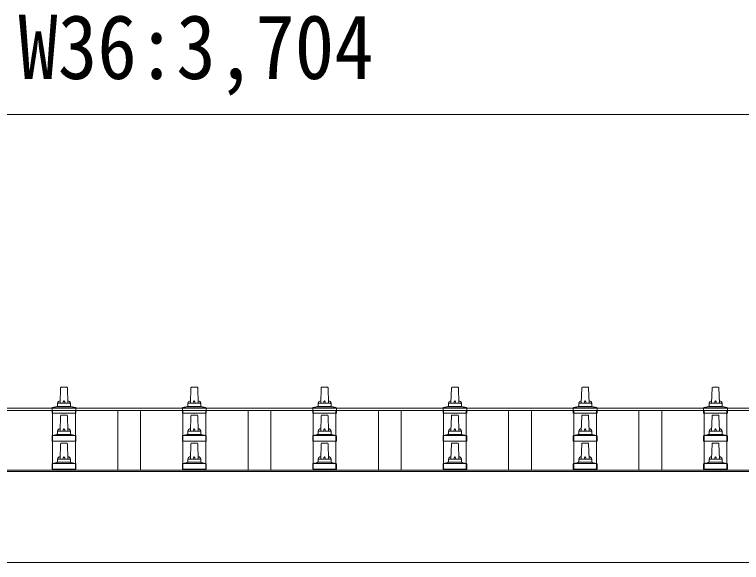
# Model space of a CAD drawing. Units: millimetres, scale not verified. Extents: x -13976 to 14131, y -9754 to 9646.
# Drawn here: x -7280 to -6164, y 2775 to 3617 of the extents above; entities that cross this region are included whole.
import ezdxf
from ezdxf.enums import TextEntityAlignment as Align

# ---------------------------------------------------------------- set-up
doc = ezdxf.new("R2010")
doc.units = ezdxf.units.MM
doc.header["$LTSCALE"] = 50
for name, color, linetype, lineweight in [('0-2_建具', 4, 'Continuous', 9), ('0-6_手摺', 5, 'Continuous', 5), ('0-8_外構', 6, 'Continuous', 9)]:
    doc.layers.add(name, color=color, linetype=linetype, lineweight=lineweight)
doc.styles.add('ＭＳ ゴシック', font='')
doc.styles.get('ＭＳ ゴシック').set_extended_font_data('MS Gothic')

msp = doc.modelspace()

# ---------------------------------------------------------------- linework, layer by layer
at = {"layer": '0-2_建具'}
for p, q in [((-8827.24, 3011.96), (-5181.24, 3011.96)), ((-8827.24, 3008.37), (-5181.24, 3008.37)), ((-7221.74, 2916.95), (-7221.74, 3008.37)), ((-7186.74, 2916.95), (-7186.74, 3008.37)), ((-7121.74, 2916.95), (-7121.74, 3008.37)), ((-7086.74, 2916.95), (-7086.74, 3008.37)), ((-7021.74, 2916.95), (-7021.74, 3008.37)), ((-6986.74, 2916.95), (-6986.74, 3008.37)), ((-6921.74, 2916.95), (-6921.74, 3008.37)), ((-6886.74, 2916.95), (-6886.74, 3008.37)), ((-6821.74, 2916.95), (-6821.74, 3008.37)), ((-6786.74, 2916.95), (-6786.74, 3008.37)), ((-6721.74, 2916.95), (-6721.74, 3008.37)), ((-6686.74, 2916.95), (-6686.74, 3008.37)), ((-6621.74, 2916.95), (-6621.74, 3008.37)), ((-6586.74, 2916.95), (-6586.74, 3008.37)), ((-6521.74, 2916.95), (-6521.74, 3008.37)), ((-6486.74, 2916.95), (-6486.74, 3008.37)), ((-6421.74, 2916.95), (-6421.74, 3008.37)), ((-6386.74, 2916.95), (-6386.74, 3008.37)), ((-6321.74, 2916.95), (-6321.74, 3008.37)), ((-6286.74, 2916.95), (-6286.74, 3008.37)), ((-6221.74, 2916.95), (-6221.74, 3008.37)), ((-6186.74, 2916.95), (-6186.74, 3008.37)), ((-8825.24, 2916.95), (-5183.24, 2916.95)), ((-8825.24, 2915.06), (-5183.24, 2915.06)), ((-5183.24, 2775.17), (-8825.24, 2775.17))]:
    msp.add_line(p, q, dxfattribs=at)
at = {"layer": '0-6_手摺'}
for p, q in [((-7210.24, 3019.75), (-7209.51, 3043.28)), ((-7208.51, 3044.25), (-7199.97, 3044.25)), ((-7198.97, 3043.28), (-7198.24, 3019.75)), ((-7010.24, 3019.75), (-7009.51, 3043.28)), ((-7008.51, 3044.25), (-6999.97, 3044.25)), ((-6998.97, 3043.28), (-6998.24, 3019.75)), ((-6810.24, 3019.75), (-6809.51, 3043.28)), ((-6808.51, 3044.25), (-6799.97, 3044.25)), ((-6798.97, 3043.28), (-6798.24, 3019.75)), ((-6610.24, 3019.75), (-6609.51, 3043.28)), ((-6608.51, 3044.25), (-6599.97, 3044.25)), ((-6598.97, 3043.28), (-6598.24, 3019.75)), ((-6410.24, 3019.75), (-6409.51, 3043.28)), ((-6408.51, 3044.25), (-6399.97, 3044.25)), ((-6398.97, 3043.28), (-6398.24, 3019.75)), ((-6210.24, 3019.75), (-6209.51, 3043.28)), ((-6208.51, 3044.25), (-6199.97, 3044.25)), ((-6198.97, 3043.28), (-6198.24, 3019.75)), ((-7222.11, 3012.75), (-7186.37, 3012.75)), ((-7221.73, 3012.94), (-7215, 3014.57)), ((-7214.62, 3014.75), (-7193.86, 3014.75)), ((-7214.24, 3015.54), (-7214.24, 3019.75)), ((-7213.24, 3019.75), (-7195.24, 3019.75)), ((-7194.24, 3015.54), (-7194.24, 3019.75)), ((-7186.75, 3012.94), (-7193.48, 3014.57)), ((-7022.11, 3012.75), (-6986.37, 3012.75)), ((-7021.73, 3012.94), (-7015, 3014.57)), ((-7014.62, 3014.75), (-6993.86, 3014.75)), ((-7014.24, 3015.54), (-7014.24, 3019.75)), ((-7013.24, 3019.75), (-6995.24, 3019.75)), ((-6994.24, 3015.54), (-6994.24, 3019.75)), ((-6986.75, 3012.94), (-6993.48, 3014.57)), ((-6822.11, 3012.75), (-6786.37, 3012.75)), ((-6821.73, 3012.94), (-6815, 3014.57)), ((-6814.62, 3014.75), (-6793.86, 3014.75)), ((-6814.24, 3015.54), (-6814.24, 3019.75)), ((-6813.24, 3019.75), (-6795.24, 3019.75)), ((-6794.24, 3015.54), (-6794.24, 3019.75)), ((-6786.75, 3012.94), (-6793.48, 3014.57)), ((-6622.11, 3012.75), (-6586.37, 3012.75)), ((-6621.73, 3012.94), (-6615, 3014.57)), ((-6614.62, 3014.75), (-6593.86, 3014.75)), ((-6614.24, 3015.54), (-6614.24, 3019.75)), ((-6613.24, 3019.75), (-6595.24, 3019.75)), ((-6594.24, 3015.54), (-6594.24, 3019.75)), ((-6586.75, 3012.94), (-6593.48, 3014.57)), ((-6422.11, 3012.75), (-6386.37, 3012.75)), ((-6421.73, 3012.94), (-6415, 3014.57)), ((-6414.62, 3014.75), (-6393.86, 3014.75)), ((-6414.24, 3015.54), (-6414.24, 3019.75)), ((-6413.24, 3019.75), (-6395.24, 3019.75)), ((-6394.24, 3015.54), (-6394.24, 3019.75)), ((-6386.75, 3012.94), (-6393.48, 3014.57)), ((-6222.11, 3012.75), (-6186.37, 3012.75)), ((-6221.73, 3012.94), (-6215, 3014.57)), ((-6214.62, 3014.75), (-6193.86, 3014.75)), ((-6214.24, 3015.54), (-6214.24, 3019.75)), ((-6213.24, 3019.75), (-6195.24, 3019.75)), ((-6194.24, 3015.54), (-6194.24, 3019.75)), ((-6186.75, 3012.94), (-6193.48, 3014.57)), ((-7222.49, 3004.25), (-7222.49, 3011.97)), ((-7185.99, 3004.25), (-7222.49, 3004.25)), ((-7208.51, 3001.4), (-7199.97, 3001.4)), ((-7185.99, 3004.25), (-7185.99, 3011.97)), ((-7022.49, 3004.25), (-7022.49, 3011.97)), ((-6985.99, 3004.25), (-7022.49, 3004.25)), ((-7008.51, 3001.4), (-6999.97, 3001.4)), ((-6985.99, 3004.25), (-6985.99, 3011.97)), ((-6822.49, 3004.25), (-6822.49, 3011.97)), ((-6785.99, 3004.25), (-6822.49, 3004.25)), ((-6808.51, 3001.4), (-6799.97, 3001.4)), ((-6785.99, 3004.25), (-6785.99, 3011.97)), ((-6622.49, 3004.25), (-6622.49, 3011.97)), ((-6585.99, 3004.25), (-6622.49, 3004.25)), ((-6608.51, 3001.4), (-6599.97, 3001.4)), ((-6585.99, 3004.25), (-6585.99, 3011.97)), ((-6422.49, 3004.25), (-6422.49, 3011.97)), ((-6385.99, 3004.25), (-6422.49, 3004.25)), ((-6408.51, 3001.4), (-6399.97, 3001.4)), ((-6385.99, 3004.25), (-6385.99, 3011.97)), ((-6222.49, 3004.25), (-6222.49, 3011.97)), ((-6185.99, 3004.25), (-6222.49, 3004.25)), ((-6208.51, 3001.4), (-6199.97, 3001.4)), ((-6185.99, 3004.25), (-6185.99, 3011.97)), ((-7210.24, 2976.9), (-7209.51, 3000.42)), ((-7198.97, 3000.42), (-7198.24, 2976.9)), ((-7010.24, 2976.9), (-7009.51, 3000.42)), ((-6998.97, 3000.42), (-6998.24, 2976.9)), ((-6810.24, 2976.9), (-6809.51, 3000.42)), ((-6798.97, 3000.42), (-6798.24, 2976.9)), ((-6610.24, 2976.9), (-6609.51, 3000.42)), ((-6598.97, 3000.42), (-6598.24, 2976.9)), ((-6410.24, 2976.9), (-6409.51, 3000.42)), ((-6398.97, 3000.42), (-6398.24, 2976.9)), ((-6210.24, 2976.9), (-6209.51, 3000.42)), ((-6198.97, 3000.42), (-6198.24, 2976.9)), ((-7222.49, 2961.4), (-7222.49, 2969.11)), ((-7222.11, 2969.9), (-7186.37, 2969.9)), ((-7221.73, 2970.08), (-7215, 2971.71)), ((-7214.62, 2971.9), (-7193.86, 2971.9)), ((-7214.24, 2972.68), (-7214.24, 2976.9)), ((-7213.24, 2976.9), (-7195.24, 2976.9)), ((-7194.24, 2972.68), (-7194.24, 2976.9)), ((-7186.75, 2970.08), (-7193.48, 2971.71)), ((-7185.99, 2961.4), (-7185.99, 2969.11)), ((-7022.49, 2961.4), (-7022.49, 2969.11)), ((-7022.11, 2969.9), (-6986.37, 2969.9)), ((-7021.73, 2970.08), (-7015, 2971.71)), ((-7014.62, 2971.9), (-6993.86, 2971.9)), ((-7014.24, 2972.68), (-7014.24, 2976.9)), ((-7013.24, 2976.9), (-6995.24, 2976.9)), ((-6994.24, 2972.68), (-6994.24, 2976.9)), ((-6986.75, 2970.08), (-6993.48, 2971.71)), ((-6985.99, 2961.4), (-6985.99, 2969.11)), ((-6822.49, 2961.4), (-6822.49, 2969.11)), ((-6822.11, 2969.9), (-6786.37, 2969.9)), ((-6821.73, 2970.08), (-6815, 2971.71)), ((-6814.62, 2971.9), (-6793.86, 2971.9)), ((-6814.24, 2972.68), (-6814.24, 2976.9)), ((-6813.24, 2976.9), (-6795.24, 2976.9)), ((-6794.24, 2972.68), (-6794.24, 2976.9)), ((-6786.75, 2970.08), (-6793.48, 2971.71)), ((-6785.99, 2961.4), (-6785.99, 2969.11)), ((-6622.49, 2961.4), (-6622.49, 2969.11)), ((-6622.11, 2969.9), (-6586.37, 2969.9)), ((-6621.73, 2970.08), (-6615, 2971.71)), ((-6614.62, 2971.9), (-6593.86, 2971.9)), ((-6614.24, 2972.68), (-6614.24, 2976.9)), ((-6613.24, 2976.9), (-6595.24, 2976.9)), ((-6594.24, 2972.68), (-6594.24, 2976.9)), ((-6586.75, 2970.08), (-6593.48, 2971.71)), ((-6585.99, 2961.4), (-6585.99, 2969.11)), ((-6422.49, 2961.4), (-6422.49, 2969.11)), ((-6422.11, 2969.9), (-6386.37, 2969.9)), ((-6421.73, 2970.08), (-6415, 2971.71)), ((-6414.62, 2971.9), (-6393.86, 2971.9)), ((-6414.24, 2972.68), (-6414.24, 2976.9)), ((-6413.24, 2976.9), (-6395.24, 2976.9)), ((-6394.24, 2972.68), (-6394.24, 2976.9)), ((-6386.75, 2970.08), (-6393.48, 2971.71)), ((-6385.99, 2961.4), (-6385.99, 2969.11)), ((-6222.49, 2961.4), (-6222.49, 2969.11)), ((-6222.11, 2969.9), (-6186.37, 2969.9)), ((-6221.73, 2970.08), (-6215, 2971.71)), ((-6214.62, 2971.9), (-6193.86, 2971.9)), ((-6214.24, 2972.68), (-6214.24, 2976.9)), ((-6213.24, 2976.9), (-6195.24, 2976.9)), ((-6194.24, 2972.68), (-6194.24, 2976.9)), ((-6186.75, 2970.08), (-6193.48, 2971.71)), ((-6185.99, 2961.4), (-6185.99, 2969.11)), ((-7185.99, 2961.4), (-7222.49, 2961.4)), ((-7210.24, 2934.04), (-7209.51, 2957.56)), ((-7208.51, 2958.54), (-7199.97, 2958.54)), ((-7198.97, 2957.56), (-7198.24, 2934.04)), ((-6985.99, 2961.4), (-7022.49, 2961.4)), ((-7010.24, 2934.04), (-7009.51, 2957.56)), ((-7008.51, 2958.54), (-6999.97, 2958.54)), ((-6998.97, 2957.56), (-6998.24, 2934.04)), ((-6785.99, 2961.4), (-6822.49, 2961.4)), ((-6810.24, 2934.04), (-6809.51, 2957.56)), ((-6808.51, 2958.54), (-6799.97, 2958.54)), ((-6798.97, 2957.56), (-6798.24, 2934.04)), ((-6585.99, 2961.4), (-6622.49, 2961.4)), ((-6610.24, 2934.04), (-6609.51, 2957.56)), ((-6608.51, 2958.54), (-6599.97, 2958.54)), ((-6598.97, 2957.56), (-6598.24, 2934.04)), ((-6385.99, 2961.4), (-6422.49, 2961.4)), ((-6410.24, 2934.04), (-6409.51, 2957.56)), ((-6408.51, 2958.54), (-6399.97, 2958.54)), ((-6398.97, 2957.56), (-6398.24, 2934.04)), ((-6185.99, 2961.4), (-6222.49, 2961.4)), ((-6210.24, 2934.04), (-6209.51, 2957.56)), ((-6208.51, 2958.54), (-6199.97, 2958.54)), ((-6198.97, 2957.56), (-6198.24, 2934.04)), ((-7214.24, 2929.83), (-7214.24, 2934.04)), ((-7213.24, 2934.04), (-7195.24, 2934.04)), ((-7194.24, 2929.83), (-7194.24, 2934.04)), ((-7014.24, 2929.83), (-7014.24, 2934.04)), ((-7013.24, 2934.04), (-6995.24, 2934.04)), ((-6994.24, 2929.83), (-6994.24, 2934.04)), ((-6814.24, 2929.83), (-6814.24, 2934.04)), ((-6813.24, 2934.04), (-6795.24, 2934.04)), ((-6794.24, 2929.83), (-6794.24, 2934.04)), ((-6614.24, 2929.83), (-6614.24, 2934.04)), ((-6613.24, 2934.04), (-6595.24, 2934.04)), ((-6594.24, 2929.83), (-6594.24, 2934.04)), ((-6414.24, 2929.83), (-6414.24, 2934.04)), ((-6413.24, 2934.04), (-6395.24, 2934.04)), ((-6394.24, 2929.83), (-6394.24, 2934.04)), ((-6214.24, 2929.83), (-6214.24, 2934.04)), ((-6213.24, 2934.04), (-6195.24, 2934.04)), ((-6194.24, 2929.83), (-6194.24, 2934.04)), ((-7222.49, 2918.54), (-7222.49, 2926.25)), ((-7222.11, 2927.04), (-7186.37, 2927.04)), ((-7221.73, 2927.22), (-7215, 2928.85)), ((-7214.62, 2929.04), (-7193.86, 2929.04)), ((-7186.75, 2927.22), (-7193.48, 2928.85)), ((-7185.99, 2918.54), (-7185.99, 2926.25)), ((-7022.49, 2918.54), (-7022.49, 2926.25)), ((-7022.11, 2927.04), (-6986.37, 2927.04)), ((-7021.73, 2927.22), (-7015, 2928.85)), ((-7014.62, 2929.04), (-6993.86, 2929.04)), ((-6986.75, 2927.22), (-6993.48, 2928.85)), ((-6985.99, 2918.54), (-6985.99, 2926.25)), ((-6822.49, 2918.54), (-6822.49, 2926.25)), ((-6822.11, 2927.04), (-6786.37, 2927.04)), ((-6821.73, 2927.22), (-6815, 2928.85)), ((-6814.62, 2929.04), (-6793.86, 2929.04)), ((-6786.75, 2927.22), (-6793.48, 2928.85)), ((-6785.99, 2918.54), (-6785.99, 2926.25)), ((-6622.49, 2918.54), (-6622.49, 2926.25)), ((-6622.11, 2927.04), (-6586.37, 2927.04)), ((-6621.73, 2927.22), (-6615, 2928.85)), ((-6614.62, 2929.04), (-6593.86, 2929.04)), ((-6586.75, 2927.22), (-6593.48, 2928.85)), ((-6585.99, 2918.54), (-6585.99, 2926.25)), ((-6422.49, 2918.54), (-6422.49, 2926.25)), ((-6422.11, 2927.04), (-6386.37, 2927.04)), ((-6421.73, 2927.22), (-6415, 2928.85)), ((-6414.62, 2929.04), (-6393.86, 2929.04)), ((-6386.75, 2927.22), (-6393.48, 2928.85)), ((-6385.99, 2918.54), (-6385.99, 2926.25)), ((-6222.49, 2918.54), (-6222.49, 2926.25)), ((-6222.11, 2927.04), (-6186.37, 2927.04)), ((-6221.73, 2927.22), (-6215, 2928.85)), ((-6214.62, 2929.04), (-6193.86, 2929.04)), ((-6186.75, 2927.22), (-6193.48, 2928.85)), ((-6185.99, 2918.54), (-6185.99, 2926.25)), ((-7185.99, 2918.54), (-7222.49, 2918.54)), ((-6985.99, 2918.54), (-7022.49, 2918.54)), ((-6785.99, 2918.54), (-6822.49, 2918.54)), ((-6585.99, 2918.54), (-6622.49, 2918.54)), ((-6385.99, 2918.54), (-6422.49, 2918.54)), ((-6185.99, 2918.54), (-6222.49, 2918.54))]:
    msp.add_line(p, q, dxfattribs=at)
for centre, radius, start, end in [((-7208.51, 3043.25), 1, 90, 178.60509), ((-7199.97, 3043.25), 1, 1.39491, 90), ((-7008.51, 3043.25), 1, 90, 178.60509), ((-6999.97, 3043.25), 1, 1.39491, 90), ((-6808.51, 3043.25), 1, 90, 178.60509), ((-6799.97, 3043.25), 1, 1.39491, 90), ((-6608.51, 3043.25), 1, 90, 178.60509), ((-6599.97, 3043.25), 1, 1.39491, 90), ((-6408.51, 3043.25), 1, 90, 178.60509), ((-6399.97, 3043.25), 1, 1.39491, 90), ((-6208.51, 3043.25), 1, 90, 178.60509), ((-6199.97, 3043.25), 1, 1.39491, 90), ((-7221.49, 3011.97), 1, 103.62699, 180), ((-7215.24, 3015.54), 1, 283.62699, 0), ((-7210.15, 3019.12), 4.13, 90, 171.17633), ((-7213.24, 3018.75), 1, 90, 180), ((-7200.91, 3019.75), 4.83, 133.60282, 180), ((-7207.57, 3019.75), 4.83, 0, 46.39718), ((-7198.33, 3019.12), 4.13, 8.82367, 90), ((-7195.24, 3018.75), 1, 0, 90), ((-7193.24, 3015.54), 1, 180, 256.37301), ((-7186.99, 3011.97), 1, 0, 76.37301), ((-7021.49, 3011.97), 1, 103.62699, 180), ((-7015.24, 3015.54), 1, 283.62699, 0), ((-7010.15, 3019.12), 4.13, 90, 171.17633), ((-7013.24, 3018.75), 1, 90, 180), ((-7000.91, 3019.75), 4.83, 133.60282, 180), ((-7007.57, 3019.75), 4.83, 0, 46.39718), ((-6998.33, 3019.12), 4.13, 8.82367, 90), ((-6995.24, 3018.75), 1, 0, 90), ((-6993.24, 3015.54), 1, 180, 256.37301), ((-6986.99, 3011.97), 1, 0, 76.37301), ((-6821.49, 3011.97), 1, 103.62699, 180), ((-6815.24, 3015.54), 1, 283.62699, 0), ((-6810.15, 3019.12), 4.13, 90, 171.17633), ((-6813.24, 3018.75), 1, 90, 180), ((-6800.91, 3019.75), 4.83, 133.60282, 180), ((-6807.57, 3019.75), 4.83, 0, 46.39718), ((-6798.33, 3019.12), 4.13, 8.82367, 90), ((-6795.24, 3018.75), 1, 0, 90), ((-6793.24, 3015.54), 1, 180, 256.37301), ((-6786.99, 3011.97), 1, 0, 76.37301), ((-6621.49, 3011.97), 1, 103.62699, 180), ((-6615.24, 3015.54), 1, 283.62699, 0), ((-6610.15, 3019.12), 4.13, 90, 171.17633), ((-6613.24, 3018.75), 1, 90, 180), ((-6600.91, 3019.75), 4.83, 133.60282, 180), ((-6607.57, 3019.75), 4.83, 0, 46.39718), ((-6598.33, 3019.12), 4.13, 8.82367, 90), ((-6595.24, 3018.75), 1, 0, 90), ((-6593.24, 3015.54), 1, 180, 256.37301), ((-6586.99, 3011.97), 1, 0, 76.37301), ((-6421.49, 3011.97), 1, 103.62699, 180), ((-6415.24, 3015.54), 1, 283.62699, 0), ((-6410.15, 3019.12), 4.13, 90, 171.17633), ((-6413.24, 3018.75), 1, 90, 180), ((-6400.91, 3019.75), 4.83, 133.60282, 180), ((-6407.57, 3019.75), 4.83, 0, 46.39718), ((-6398.33, 3019.12), 4.13, 8.82367, 90), ((-6395.24, 3018.75), 1, 0, 90), ((-6393.24, 3015.54), 1, 180, 256.37301), ((-6386.99, 3011.97), 1, 0, 76.37301), ((-6221.49, 3011.97), 1, 103.62699, 180), ((-6215.24, 3015.54), 1, 283.62699, 0), ((-6210.15, 3019.12), 4.13, 90, 171.17633), ((-6213.24, 3018.75), 1, 90, 180), ((-6200.91, 3019.75), 4.83, 133.60282, 180), ((-6207.57, 3019.75), 4.83, 0, 46.39718), ((-6198.33, 3019.12), 4.13, 8.82367, 90), ((-6195.24, 3018.75), 1, 0, 90), ((-6193.24, 3015.54), 1, 180, 256.37301), ((-6186.99, 3011.97), 1, 0, 76.37301), ((-7208.51, 3000.4), 1, 90, 178.60509), ((-7199.97, 3000.4), 1, 1.39491, 90), ((-7008.51, 3000.4), 1, 90, 178.60509), ((-6999.97, 3000.4), 1, 1.39491, 90), ((-6808.51, 3000.4), 1, 90, 178.60509), ((-6799.97, 3000.4), 1, 1.39491, 90), ((-6608.51, 3000.4), 1, 90, 178.60509), ((-6599.97, 3000.4), 1, 1.39491, 90), ((-6408.51, 3000.4), 1, 90, 178.60509), ((-6399.97, 3000.4), 1, 1.39491, 90), ((-6208.51, 3000.4), 1, 90, 178.60509), ((-6199.97, 3000.4), 1, 1.39491, 90), ((-7210.15, 2976.26), 4.13, 90, 171.17633), ((-7200.91, 2976.9), 4.83, 133.60282, 180), ((-7207.57, 2976.9), 4.83, 0, 46.39718), ((-7198.33, 2976.26), 4.13, 8.82367, 90), ((-7010.15, 2976.26), 4.13, 90, 171.17633), ((-7000.91, 2976.9), 4.83, 133.60282, 180), ((-7007.57, 2976.9), 4.83, 0, 46.39718), ((-6998.33, 2976.26), 4.13, 8.82367, 90), ((-6810.15, 2976.26), 4.13, 90, 171.17633), ((-6800.91, 2976.9), 4.83, 133.60282, 180), ((-6807.57, 2976.9), 4.83, 0, 46.39718), ((-6798.33, 2976.26), 4.13, 8.82367, 90), ((-6610.15, 2976.26), 4.13, 90, 171.17633), ((-6600.91, 2976.9), 4.83, 133.60282, 180), ((-6607.57, 2976.9), 4.83, 0, 46.39718), ((-6598.33, 2976.26), 4.13, 8.82367, 90), ((-6410.15, 2976.26), 4.13, 90, 171.17633), ((-6400.91, 2976.9), 4.83, 133.60282, 180), ((-6407.57, 2976.9), 4.83, 0, 46.39718), ((-6398.33, 2976.26), 4.13, 8.82367, 90), ((-6210.15, 2976.26), 4.13, 90, 171.17633), ((-6200.91, 2976.9), 4.83, 133.60282, 180), ((-6207.57, 2976.9), 4.83, 0, 46.39718), ((-6198.33, 2976.26), 4.13, 8.82367, 90), ((-7221.49, 2969.11), 1, 103.62699, 180), ((-7215.24, 2972.68), 1, 283.62699, 0), ((-7213.24, 2975.9), 1, 90, 180), ((-7195.24, 2975.9), 1, 0, 90), ((-7193.24, 2972.68), 1, 180, 256.37301), ((-7186.99, 2969.11), 1, 0, 76.37301), ((-7021.49, 2969.11), 1, 103.62699, 180), ((-7015.24, 2972.68), 1, 283.62699, 0), ((-7013.24, 2975.9), 1, 90, 180), ((-6995.24, 2975.9), 1, 0, 90), ((-6993.24, 2972.68), 1, 180, 256.37301), ((-6986.99, 2969.11), 1, 0, 76.37301), ((-6821.49, 2969.11), 1, 103.62699, 180), ((-6815.24, 2972.68), 1, 283.62699, 0), ((-6813.24, 2975.9), 1, 90, 180), ((-6795.24, 2975.9), 1, 0, 90), ((-6793.24, 2972.68), 1, 180, 256.37301), ((-6786.99, 2969.11), 1, 0, 76.37301), ((-6621.49, 2969.11), 1, 103.62699, 180), ((-6615.24, 2972.68), 1, 283.62699, 0), ((-6613.24, 2975.9), 1, 90, 180), ((-6595.24, 2975.9), 1, 0, 90), ((-6593.24, 2972.68), 1, 180, 256.37301), ((-6586.99, 2969.11), 1, 0, 76.37301), ((-6421.49, 2969.11), 1, 103.62699, 180), ((-6415.24, 2972.68), 1, 283.62699, 0), ((-6413.24, 2975.9), 1, 90, 180), ((-6395.24, 2975.9), 1, 0, 90), ((-6393.24, 2972.68), 1, 180, 256.37301), ((-6386.99, 2969.11), 1, 0, 76.37301), ((-6221.49, 2969.11), 1, 103.62699, 180), ((-6215.24, 2972.68), 1, 283.62699, 0), ((-6213.24, 2975.9), 1, 90, 180), ((-6195.24, 2975.9), 1, 0, 90), ((-6193.24, 2972.68), 1, 180, 256.37301), ((-6186.99, 2969.11), 1, 0, 76.37301), ((-7208.51, 2957.54), 1, 90, 178.60509), ((-7199.97, 2957.54), 1, 1.39491, 90), ((-7008.51, 2957.54), 1, 90, 178.60509), ((-6999.97, 2957.54), 1, 1.39491, 90), ((-6808.51, 2957.54), 1, 90, 178.60509), ((-6799.97, 2957.54), 1, 1.39491, 90), ((-6608.51, 2957.54), 1, 90, 178.60509), ((-6599.97, 2957.54), 1, 1.39491, 90), ((-6408.51, 2957.54), 1, 90, 178.60509), ((-6399.97, 2957.54), 1, 1.39491, 90), ((-6208.51, 2957.54), 1, 90, 178.60509), ((-6199.97, 2957.54), 1, 1.39491, 90), ((-7210.15, 2933.41), 4.13, 90, 171.17633), ((-7213.24, 2933.04), 1, 90, 180), ((-7200.91, 2934.04), 4.83, 133.60282, 180), ((-7207.57, 2934.04), 4.83, 0, 46.39718), ((-7198.33, 2933.41), 4.13, 8.82367, 90), ((-7195.24, 2933.04), 1, 0, 90), ((-7010.15, 2933.41), 4.13, 90, 171.17633), ((-7013.24, 2933.04), 1, 90, 180), ((-7000.91, 2934.04), 4.83, 133.60282, 180), ((-7007.57, 2934.04), 4.83, 0, 46.39718), ((-6998.33, 2933.41), 4.13, 8.82367, 90), ((-6995.24, 2933.04), 1, 0, 90), ((-6810.15, 2933.41), 4.13, 90, 171.17633), ((-6813.24, 2933.04), 1, 90, 180), ((-6800.91, 2934.04), 4.83, 133.60282, 180), ((-6807.57, 2934.04), 4.83, 0, 46.39718), ((-6798.33, 2933.41), 4.13, 8.82367, 90), ((-6795.24, 2933.04), 1, 0, 90), ((-6610.15, 2933.41), 4.13, 90, 171.17633), ((-6613.24, 2933.04), 1, 90, 180), ((-6600.91, 2934.04), 4.83, 133.60282, 180), ((-6607.57, 2934.04), 4.83, 0, 46.39718), ((-6598.33, 2933.41), 4.13, 8.82367, 90), ((-6595.24, 2933.04), 1, 0, 90), ((-6410.15, 2933.41), 4.13, 90, 171.17633), ((-6413.24, 2933.04), 1, 90, 180), ((-6400.91, 2934.04), 4.83, 133.60282, 180), ((-6407.57, 2934.04), 4.83, 0, 46.39718), ((-6398.33, 2933.41), 4.13, 8.82367, 90), ((-6395.24, 2933.04), 1, 0, 90), ((-6210.15, 2933.41), 4.13, 90, 171.17633), ((-6213.24, 2933.04), 1, 90, 180), ((-6200.91, 2934.04), 4.83, 133.60282, 180), ((-6207.57, 2934.04), 4.83, 0, 46.39718), ((-6198.33, 2933.41), 4.13, 8.82367, 90), ((-6195.24, 2933.04), 1, 0, 90), ((-7221.49, 2926.25), 1, 103.62699, 180), ((-7215.24, 2929.83), 1, 283.62699, 0), ((-7193.24, 2929.83), 1, 180, 256.37301), ((-7186.99, 2926.25), 1, 0, 76.37301), ((-7021.49, 2926.25), 1, 103.62699, 180), ((-7015.24, 2929.83), 1, 283.62699, 0), ((-6993.24, 2929.83), 1, 180, 256.37301), ((-6986.99, 2926.25), 1, 0, 76.37301), ((-6821.49, 2926.25), 1, 103.62699, 180), ((-6815.24, 2929.83), 1, 283.62699, 0), ((-6793.24, 2929.83), 1, 180, 256.37301), ((-6786.99, 2926.25), 1, 0, 76.37301), ((-6621.49, 2926.25), 1, 103.62699, 180), ((-6615.24, 2929.83), 1, 283.62699, 0), ((-6593.24, 2929.83), 1, 180, 256.37301), ((-6586.99, 2926.25), 1, 0, 76.37301), ((-6421.49, 2926.25), 1, 103.62699, 180), ((-6415.24, 2929.83), 1, 283.62699, 0), ((-6393.24, 2929.83), 1, 180, 256.37301), ((-6386.99, 2926.25), 1, 0, 76.37301), ((-6221.49, 2926.25), 1, 103.62699, 180), ((-6215.24, 2929.83), 1, 283.62699, 0), ((-6193.24, 2929.83), 1, 180, 256.37301), ((-6186.99, 2926.25), 1, 0, 76.37301)]:
    msp.add_arc(centre, radius, start, end, dxfattribs=at)
at = {"layer": '0-8_外構'}
msp.add_line((-8856.24, 3462.89), (-5152.24, 3462.89), dxfattribs=at)

# ---------------------------------------------------------------- texts
at = {"layer": '0-8_外構', "color": 7, "style": 'ＭＳ ゴシック', "width": 0.9}
msp.add_text('W36:3,704', height=98.97, dxfattribs=at).set_placement((-7274.24, 3487.89), align=Align.BOTTOM_LEFT)

doc.saveas('drawing.dxf')
